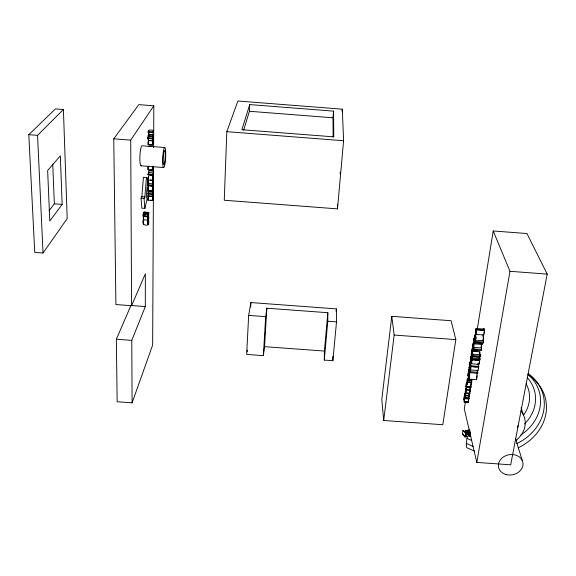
<?xml version="1.0" encoding="UTF-8"?>
<svg xmlns="http://www.w3.org/2000/svg" width="576" height="576" viewBox="0 0 576 576"><rect width="100%" height="100%" fill="white"/><g stroke="black" fill="none" stroke-linecap="round" stroke-linejoin="round"><path stroke-width="0.86" d="M143.165 216.036L143.266 213.782L147.917 214.135L147.816 216.382L143.165 216.036L143.266 215.165M143.266 213.782L143.266 214.459L144.137 212.062L148.766 212.414L148.759 214.459L148.666 213.984L147.917 215.518M143.381 216.245L146.484 216.432L143.381 216.245L143.352 219.038L143.698 215.95M144.036 214.301L144.036 213.631M144.13 214.106L144.137 212.062M130.939 305.503L116.345 339.242L117.144 401.753L132.106 402.826L131.774 340.366L145.318 306.562L145.361 273.766L131.587 305.712L115.898 304.553L113.76 138.816L138.823 104.63L153.814 105.804L153.612 147.175M479.57 356.897L479.786 351.835L472.198 351.274L471.982 356.342L471.254 353.678L471.089 354.694L472.334 359.266L479.945 359.827L479.729 356.803L480.564 356.112L480.787 354.758L473.155 354.204L472.169 355.14L472.198 351.274M153.454 138.485L152.942 140.695L152.777 138.348L152.489 138.838L147.802 138.478L147.802 137.779L148.781 136.202L153.439 136.562L152.978 139.982L153.266 137.542L153.338 138.218M152.503 191.578L147.938 191.225L147.938 191.887L152.503 192.233L153.187 190.246L153.151 194.875L152.482 196.69L147.924 196.344L148.536 193.86M152.482 196.69L153 193.457L152.496 194.465L147.931 194.119L148.536 191.434M153.086 186.178L153.216 183.859L148.651 183.506L147.953 184.817L147.953 185.479L152.532 185.832L153.014 184.896L153.086 186.178L148.522 185.832L148.522 185.177M153.374 175.399L147.974 174.766L148.802 172.562C147.017 169.063 155.369 169.747 153.389 172.915L152.582 174.413L152.582 175.118L153.382 173.621L153.374 175.399L148.91 174.845M148.068 136.332L148.788 134.496L153.454 134.856L153.446 135.547L152.748 136.692L148.068 136.332L149.026 134.057L148.903 135.043M148.075 132.228L149.033 129.989L153.698 130.349L152.77 132.588L148.075 132.228L148.435 131.666M148.14 143.158C147.038 145.742 154.159 146.369 152.806 143.518M148.306 179.568L148.313 176.818L148.01 180.043L152.597 180.389L152.647 178.942M147.917 214.812L148.766 212.414M148.651 183.506L148.594 184.615M148.781 136.202L148.766 137.477M152.489 138.838L153.439 136.562M152.496 194.465L153.014 191.239L152.503 192.233M152.532 185.832L153.216 183.859M152.748 136.692L153.454 134.856M152.51 200.563L152.806 197.359L152.791 200.059L153.086 199.037L153.029 196.538L152.51 200.563L147.96 200.21L148.349 196.207M148.637 186.934L148.45 186.343L147.982 190.404L152.554 190.75L152.597 189.317M148.334 166.399L148.032 169.632L152.647 169.985L152.69 168.523M149.17 144.288L153.05 144.583L153.065 141.746L152.755 145.001M153.295 147.218L153.396 146.592L153.583 147.398M152.136 134.294L153.684 134.417L153.684 135.202M153.518 166.961L152.647 345.046L132.106 402.826M471.938 353.916L471.679 352.649L471.449 354.182M479.765 354.924L479.786 351.835M324.288 360.086L327.766 321.228L327.838 312.71L266.846 308.196L265.68 316.642L263.362 355.637L246.665 354.42L248.659 315.382L250.906 302.558L336.37 308.894L336.506 321.869L332.863 360.713L324.288 360.086L324.41 351.05L327.838 312.71M153.691 131.731L153.346 134.338L153.115 132.026L152.77 132.588M472.334 359.266L472.133 356.249L472.932 355.558L473.155 354.204M148.644 193.817L148.543 194.954M148.766 221.306C149.998 228.082 139.572 225.158 143.762 219.47M469.246 367.15L469.627 364.954L469.591 366.97M148.651 191.592L148.615 193.255M481.601 344.124L481.471 350.647L473.825 350.086L472.615 345.773L473.486 341.633L473.962 343.073L473.825 350.086M479.534 360.54L479.563 359.942L471.96 359.388C471.06 366.804 470.83 359.05 471.334 357.084L470.765 361.102L471.218 363.73L478.93 364.334A2.678 0.504 -86.3 0 0 479.297 363.672L479.563 359.942M469.613 391.86L469.843 393.689L465.696 393.386L465.314 390.917L465.401 394.33L464.99 392.933L464.904 393.48L465.386 394.985L465.638 393.17L469.793 393.473L469.346 395.028M471.348 379.922L471.679 382.514L467.503 382.212C466.416 381.355 467.698 375.372 467.834 380.167L472.01 380.47L472.104 379.915L467.921 379.613M471.377 353.93L471.694 351.986L472.025 352.829M476.834 351.094L472.543 350.59L472.183 352.548L472.219 349.459L471.802 350.878L472.205 348.79L472.594 350.784L476.834 351.094L476.928 350.525L472.687 350.215M476.777 350.906L476.755 351.475M226.822 131.681L224.258 200.239L337.493 208.865L343.591 140.738L342.317 109.181L237.895 101.016L226.822 131.681L343.591 140.738M484.538 329.976L483.797 334.973L476.1 334.404C474.977 333.446 475.409 326.671 476.626 328.536L476.086 333.209L476.827 329.4L484.538 329.976L484.135 333.295M470.246 390.038L470.016 391.529L470.038 390.031M476.705 350.647L476.662 351.497M478.454 366.588L478.368 368.1M143.712 217.548L143.381 219.744L143.381 216.194M148.039 142.87L148.565 140.544L148.781 141.552M147.982 167.904L148.19 166.104M152.712 143.23L153.223 140.904L153.05 144.583M152.604 168.257L152.878 166.226M152.554 178.682L153.058 176.321L153.216 178.625L152.885 179.921L152.899 177.17L152.597 180.389M152.51 189.058L153.007 186.689L153.173 188.964L152.842 190.267L152.849 187.538L152.554 190.75M243.648 130.14L249.401 111.269L249.718 104.58L333.569 111.132L333.763 136.858L241.884 129.722L249.718 104.58M467.503 382.212L467.438 378.778L467.834 380.167M477.166 372.902L476.64 379.699L469.102 379.152C467.316 380.549 468.59 365.263 469.426 370.339L469.519 369.77M471.679 382.514L471.434 379.951M474.718 337.882C474.984 331.898 476.273 337.723 475.243 339.689L474.718 337.882L476.417 338.004M250.675 307.008L250.906 302.558M263.362 355.637L264.55 346.666L266.846 308.196M148.198 137.83L148.306 139.622M147.874 216.871L147.967 220.111L148.579 216.266L148.709 218.513C148.63 208.62 147.924 225.482 147.874 216.871L143.222 216.518M471.96 359.388L471.694 363.11A2.678 0.482 -86.3 0 1 471.341 363.78M141.854 196.697L143.438 177.293L146.448 177.523L147.794 179.366L146.225 197.323L147.269 198.648L144.857 208.411L141.862 208.181L141.041 198.216L141.854 196.697L144.871 196.927L146.448 177.523M333.115 137.088L333.014 117.792L333.569 111.132M476.827 329.4L476.1 334.404M342.086 111.838L342.317 109.181M340.114 173.952L340.272 172.188M465.228 395.503C464.846 398.362 464.904 391.68 464.681 394.862L464.544 394.315L464.594 396.05L464.652 395.683C464.062 398.059 470.513 398.606 469.375 395.777L465.228 395.474L465.062 396.972M468.274 387.094L470.765 387.281L470.621 388.145L470.261 386.964M336.125 311.551L336.37 308.894M478.57 360.461L478.771 359.158M474.365 451.051L466.711 447.631L466.344 443.434L467.251 436.673M477.043 375.696L476.676 378.122M469.944 367.222L469.951 365.933L469.822 367.308M466.675 387.266L466.402 388.512L465.912 385.848L466.049 386.395C466.366 383.033 466.106 389.729 466.675 387.266L470.844 387.569L470.441 388.57M391.788 316.339L381.802 399.398L383.702 420.48L442.8 424.728L455.818 339.595L451.109 320.731L391.788 316.339L394.164 335.059L383.702 420.48M469.922 390.103L470.002 392.191L470.311 390.305L466.157 390.002L465.854 391.889L465.833 388.771L465.458 390.132L465.84 388.138L466.207 390.211M148.882 132.53L148.658 133.214L148.543 132.386M481.248 346.097L481.342 344.074M468.562 400.889L468.569 399.391M470.88 383.098C471.384 380.686 471.521 386.496 470.88 384.127M468.778 374.213C469.555 370.102 467.582 372.665 468.583 375.415L468.778 374.213L468.288 373.63L468.446 376.394L467.827 375.365L467.921 374.789L468.389 375.653L468.144 373.414M472.327 356.45L470.642 356.328L470.362 358.07L470.52 357.746L471.046 359.683M471.305 358.762L471.139 359.086L470.642 356.328M468.439 371.592L468.533 371.03M471.326 353.736L471.91 356.803L472.003 356.227M469.404 367.51L469.562 365.558L469.361 367.214M464.227 402.062C465.35 395.993 462.91 403.776 463.997 397.469C464.436 399.542 464.306 398.174 464.227 402.062L468.36 402.365L468.562 398.642M464.825 398.722L464.458 396.252L464.825 398.722L468.972 399.024L468.742 397.188M466.747 386.863L466.366 384.408L466.747 386.863L470.916 387.166L470.686 385.344M477.288 350.158L473.04 349.841L472.752 344.93M465.444 401.868L464.292 408.953L476.806 462.413L510.689 464.825L547.2 274.104L526.968 233.539L493.222 230.976L477.389 328.378M469.102 379.152C470.196 374.832 469.584 372.542 468.77 370.418M470.146 372.73L469.087 367.063L470.146 372.73L477.706 373.284L477.238 369.943M471.096 366.854L470.405 363.211L469.699 366.89L469.85 367.459L470.383 364.349L470.225 369.677A2.362 0.425 -86.3 0 0 470.441 369.972L478.087 370.462A2.095 0.396 -86.4 0 0 478.318 369.806L478.584 367.056L478.685 367.409L471.002 366.502L470.736 369.259A2.095 0.374 -86.3 0 1 470.513 369.914L470.441 369.972M474.826 343.908L474.077 339.66L474.826 343.908L482.501 344.477L482.674 343.433L474.998 342.871M475.589 342.526L475.366 340.135C476.676 337.522 475.128 329.566 474.588 337.428L474.322 338.134L475.589 342.526L483.293 343.094L483.545 337.025L483.055 334.505M466.416 430.632L465.48 432.518L466.366 433.44L465.768 437.026L465.084 436.982L462.391 433.958L462.974 430.38L463.644 430.43L465.034 432.05L465.725 430.582L467.626 430.718L467.489 430.121L468.13 430.164L468.77 431.086L468.173 434.664L468.698 430.798M468.655 396.079L468.67 394.618L468.806 395.165M468.36 402.365L468.497 401.206M469.375 395.777L469.159 396.569M470.369 390.514L470.081 388.512M247.082 351.864L247.37 350.158M465.487 432.014L465.725 430.582M465.084 436.982L465.674 433.39L462.974 430.38M466.063 432.778L466.445 430.632L465.919 434.498L467.1 434.585M468.007 435.794L467.683 436.349L466.322 436.284L466.848 432.382L467.971 432.245L467.69 431.006L466.51 430.92M466.322 436.284L466.848 432.382M481.032 347.45L481.154 346.709M467.338 433.152L467.69 431.006M478.685 367.409L478.037 363.751L477.763 364.133M467.978 433.202L468.338 431.057L468.77 431.086M469.771 430.171L469.037 430.121L468.446 433.692L469.253 434.11M468.526 434.059L469.037 430.121M470.261 433.685L469.778 436.55L469.138 436.507L468.655 434.412L469.253 430.834L469.894 430.877M469.138 436.507L469.735 432.922L469.253 430.834M476.806 462.413L509.976 271.303L493.222 230.976M469.814 389.635L470.045 389.254M469.742 389.347L469.937 388.505M479.376 362.16L478.98 363.139M148.874 133.524L148.622 133.978L148.435 132.286M482.918 340.258L483.314 337.874L482.954 335.75M148.342 141.502L148.09 144.641M468.814 430.891L469.418 429.199M148.313 180.634L148.306 182.794M143.762 224.014L143.431 224.561M143.734 223.351L143.41 223.798L143.734 220.234M148.421 193.162L147.931 194.119M148.313 179.942L147.938 182.398L148.306 183.478M147.917 214.135L143.165 213.984M147.96 200.21L148.255 197.014L148.313 199.591M147.924 196.344L148.385 195.458M147.982 190.404L148.284 187.193L148.342 189.799M144.857 208.411L144.065 198.446L144.871 196.927M483.674 328.637L484.006 328.356L484.322 329.105L476.626 328.536M148.522 185.832L148.644 185.083M147.974 174.766L148.802 173.268M148.032 169.632L148.082 168.17M148.954 146.354L148.752 146.693L148.752 146.232L150.977 146.578M147.802 138.478L148.104 137.988L148.277 140.335L152.942 140.695M148.543 131.494L148.925 130.889M131.587 305.712L130.702 140.126L153.814 105.804M43.042 253.037L67.205 218.599L63.403 109.519L55.433 108.9L28.8 134.669L34.754 252.418L43.042 253.037L37.548 135.346L63.403 109.519M62.136 204.408L49.81 220.997L47.642 170.525L60.343 155.822L62.136 204.408L54.346 203.818L49.061 210.722M143.33 219.766L147.967 220.111M469.123 430.481L469.85 430.538M469.735 432.922L470.383 432.965L470.052 431.575M465.674 433.39L466.366 433.44M462.391 433.958L463.061 434.009L464.443 435.636M467.035 434.297L465.919 434.498M468.655 434.412L469.296 434.455M466.25 435.967L466.819 436.075M476.82 329.465L484.531 330.034M477 329.983L484.726 330.552M131.782 305.568L145.318 306.562M248.659 315.382L265.68 316.642M327.766 321.228L336.506 321.869M475.366 340.135L483.055 340.697M394.164 335.059L455.818 339.595M475.762 341.482L483.466 342.05M473.544 347.378L481.176 347.94M473.998 348.991L481.658 349.56M472.932 355.558L480.564 356.112M472.133 356.249L479.729 356.803M470.714 356.573L472.392 356.695M472.118 356.861L479.722 357.422M470.621 357.149L472.298 357.271M472.5 358.243L480.118 358.798M471.953 359.446L479.549 360.007M472.126 360.014L479.736 360.569M264.55 346.666L324.41 351.05M116.345 339.242L131.774 340.366M471.262 365.839L478.85 366.394M472.687 366.624L476.057 366.869M470.304 371.714L477.878 372.269M467.237 380.246L471.406 380.549M467.59 381.658L471.773 381.96M466.841 386.309L471.01 386.611M466.294 389.664L470.455 389.966M465.782 392.832L469.937 393.134M464.746 395.136L468.878 395.431M465.3 395.762L469.447 396.065M464.918 398.174L469.058 398.477M466.61 401.774L468.259 401.89M464.119 401.63L468.252 401.933M143.266 215.834L146.362 216.072M509.976 271.303L547.2 274.104M148.903 134.251L153.569 134.618M148.068 135.634L152.755 136.001M147.802 137.779L152.489 138.139M150.12 140.666L153.223 140.904M113.76 138.816L130.702 140.126M28.8 134.669L37.548 135.346M148.226 144.389L152.885 144.785M164.801 147.528A10.03 1.44 -86.9 0 0 162.662 162.014A10.03 1.44 -86.9 0 0 165.103 163.03A10.03 1.44 -86.9 0 0 164.801 147.528L142.186 145.786A10.03 1.663 -87.1 0 0 139.896 156.586A10.03 1.663 -87.1 0 0 141.48 165.564M141.034 165.794L163.606 167.53M151.236 169.632L152.77 169.754M148.81 170.784L153.396 171.13M148.802 172.562L153.389 172.915M147.982 174.06L152.582 174.413M150.43 179.978L152.726 180.151M147.953 184.817L152.532 185.162M150.926 185.774L153.202 185.954M152.676 190.469L151.157 190.354L152.676 190.505M147.931 193.457L152.496 193.802M147.924 195.682L152.489 196.027M141.041 198.216L144.065 198.446M150.358 200.138L152.633 200.311M144.036 212.256L148.673 212.609M144.036 212.933L148.673 213.286M249.401 111.269L333.014 117.792M148.082 131.494L152.77 131.854M466.92 432.698L468.533 432.619L468.338 431.057M483.797 334.973L483.422 334.454M148.061 224.906C146.88 222.343 149.278 216.115 148.5 223.186C147.442 226.44 147.989 218.729 148.651 221.191M478.93 364.334L478.555 363.722M466.344 443.434L473.119 446.465M466.862 438.307L471.636 440.453M468.216 372.953L468.72 373.594M469.159 368.424L468.756 370.181L468.511 369.252L468.418 369.806L468.871 371.534M521.057 407.772L523.584 415.325M515.455 438.408L522.252 460.454M470.858 385.078L471.11 385.416L471.341 382.14M479.513 358.301L479.945 359.827M477.281 371.729L477.706 373.284M470.426 385.265L470.916 387.166M468.648 397.735L468.972 399.024M470.225 434.434L470.736 436.622M153.223 166.082L153.23 168.538L152.935 169.531L152.95 166.752L152.647 169.985M148.666 176.58L148.471 175.968L148.01 180.043M472.651 345.528L472.874 347.782L472.349 347.386L472.255 348.005L472.932 348.48L473.04 349.841M52.74 164.052L54.346 203.818M337.421 204.379L337.493 208.865M332.849 356.414L332.863 360.713M527.832 374.681A51.408 43.286 -11.7 0 1 518.242 447.833M528.214 373.522A50.22 42.358 -11.8 0 1 516.758 443.65M528.228 374.587A47.39 40.039 -11.9 0 1 520.855 434.995M520.913 411.062A26.201 21.902 -11.5 0 1 515.75 440.561M527.573 377.914A43.128 36.482 -11.9 0 1 524.542 423.994M526.068 383.825A37.728 31.954 -11.9 0 1 523.368 415.325M518.033 425.671A19.346 16.178 -11.5 0 1 517.608 427.356M478.008 370.526A2.362 0.446 -86.4 0 1 477.785 370.231M152.892 197.186L152.885 199.246L152.892 197.186M152.935 187.373L152.928 189.454L152.935 187.373M152.986 177.005L152.978 179.107L152.986 177.005M153.036 166.594L153.022 168.71L153.036 166.594M153.151 141.595L153.144 143.762L153.151 141.595M153.223 131.854L153.331 133.574L153.59 131.256L153.223 131.854M467.179 383.184C466.862 387.101 466.466 379.829 467.179 383.184M152.532 182.347C153.065 188.755 153.749 174.708 152.532 182.347M152.633 182.311C153.029 185.278 153.353 178.178 152.633 182.311M466.589 383.299C467.143 388.807 467.51 377.863 466.589 383.299M469.534 374.328L469.138 377.575C468.137 377.064 469.325 371.189 469.534 374.328M469.836 363.182L470.167 365.746L470.102 362.318L470.506 363.672L470.599 363.103L470.146 361.649L469.836 363.182M473.738 344.146L473.407 346.889C472.248 346.219 473.645 340.654 473.738 344.146M470.34 367.51L470.462 368.777L470.635 365.112L470.34 367.51M472.169 351.187L472.241 351.886L472.334 349.834L472.169 351.187M465.804 390.521L465.869 391.226L465.962 389.21L465.804 390.521M475.733 330.595L475.805 332.453L476.215 328.882L475.733 330.595M464.306 395.554L464.285 396.511L464.306 395.554M466.214 383.724L466.193 384.682L466.214 383.724M473.774 338.501L473.746 340.236L473.774 338.501M164.664 162.396A7.013 1.008 -86.9 0 0 164.801 150.739A7.013 1.008 -86.9 0 0 163.13 159.451A7.013 1.008 -86.9 0 0 164.664 162.396M505.591 474.394A12.42 10.166 -10.8 0 0 522.986 463.018A12.42 10.166 -10.8 0 0 503.51 456.898A12.42 10.166 -10.8 0 0 505.591 474.394"/></g></svg>
